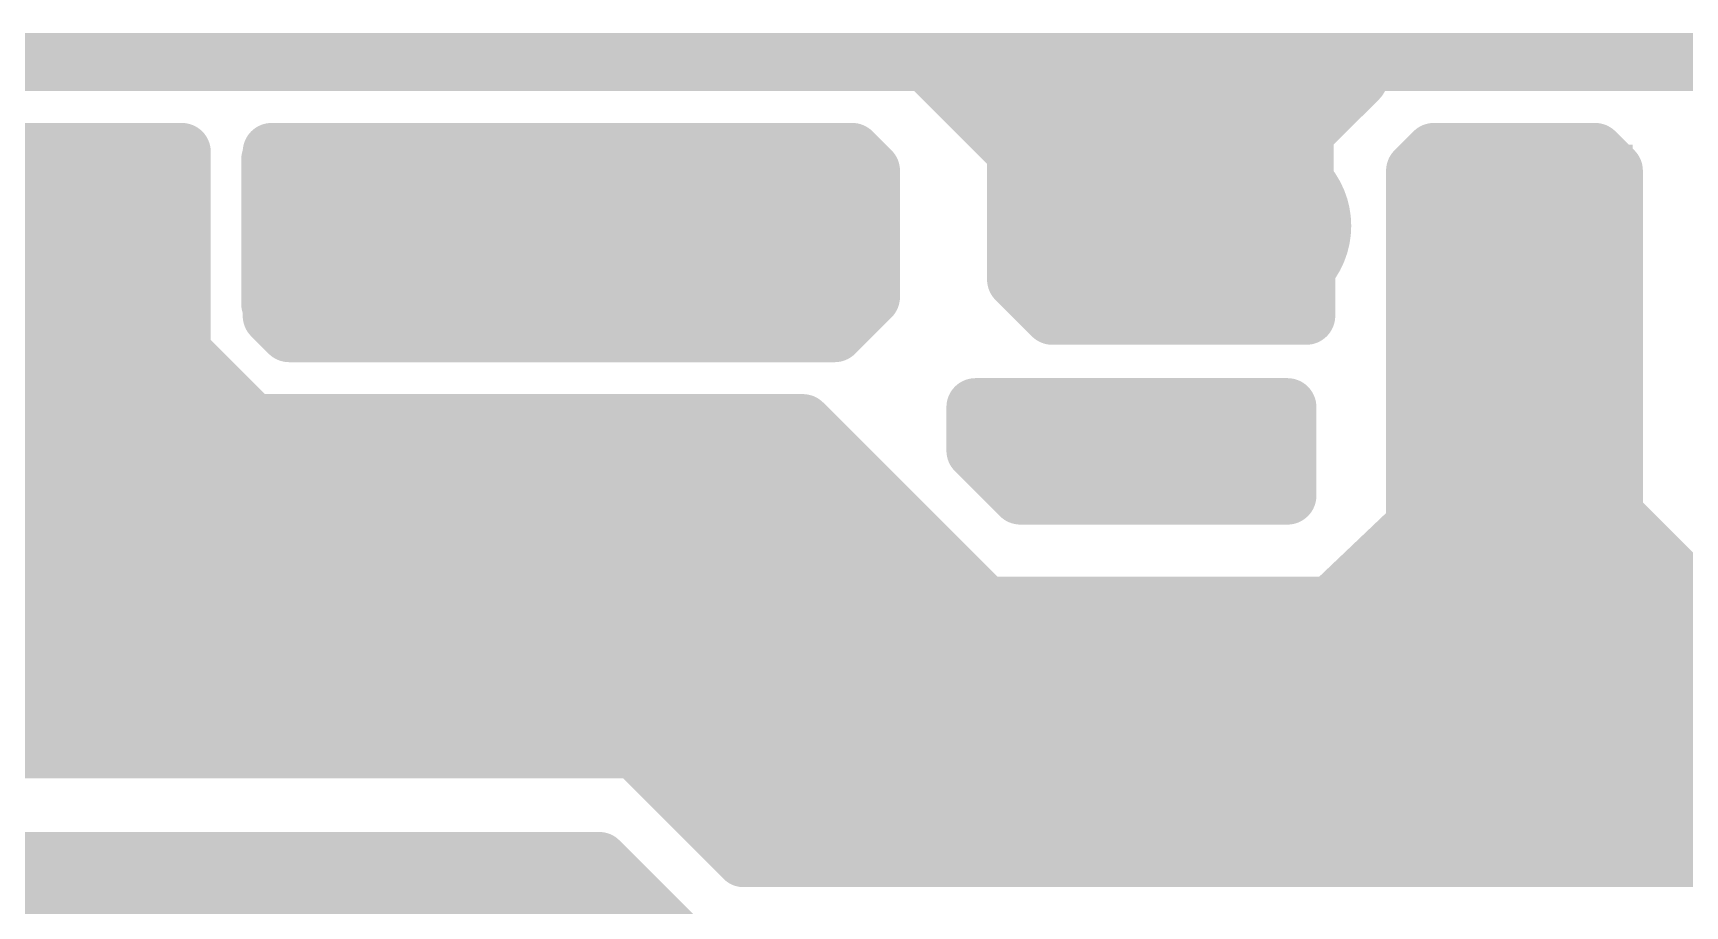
# Model space of a CAD drawing. Extents: x 13 to 23.9, y 0.2 to 11.6.
# Drawn here: x 14.973 to 16.111, y 10.93 to 11.532 of the extents above; entities that cross this region are included whole.
import ezdxf

# ---------------------------------------------------------------- set-up
doc = ezdxf.new("R2010")
doc.units = 0
doc.header["$MEASUREMENT"] = 0
doc.layers.add('BOTTOM', color=250, linetype='Continuous')
doc.layers.get('0').off()

# ---------------------------------------------------------------- blocks, each defined once
blk = doc.blocks.new('UNIT_DISC')
at = {"linetype": 'Continuous', "const_width": 0.5}
blk.add_lwpolyline([(0.25, 0, 1), (-0.25, 0, 1)], format="xyb", close=True, dxfattribs=at)
blk = doc.blocks.new('SHAPE_OV_1600_1300_0_0_0_0')
at = {"linetype": 'Continuous', "const_width": 0.13}
blk.add_lwpolyline([(-0.015, 0), (0.015, 0)], dxfattribs=at)
at = {"xscale": 0.13, "yscale": 0.13, "zscale": 0.13}
for p in [(-0.015, 0), (0.015, 0)]:
    blk.add_blockref('UNIT_DISC', p, dxfattribs=at)
blk = doc.blocks.new('P_OX160Y130D18A')
at = {"layer": 'BOTTOM'}
blk.add_blockref('SHAPE_OV_1600_1300_0_0_0_0', (0, 0), dxfattribs=at)
blk = doc.blocks.new('Q8')
for p in [(16, 11.4), (15.801, 11.399), (16.201, 11.399)]:
    blk.add_blockref('P_OX160Y130D18A', p)
blk = doc.blocks.new('Q2')
for p in [(15, 11.4), (14.801, 11.399), (15.201, 11.399)]:
    blk.add_blockref('P_OX160Y130D18A', p)
blk = doc.blocks.new('SHAPE_EL_1000_1000_0_0_0_0')
at = {"xscale": 0.1, "yscale": 0.1, "zscale": 0.1}
blk.add_blockref('UNIT_DISC', (0, 0), dxfattribs=at)
blk = doc.blocks.new('P_EX100Y100D17A')
at = {"layer": 'BOTTOM'}
blk.add_blockref('SHAPE_EL_1000_1000_0_0_0_0', (0, 0), dxfattribs=at)
blk = doc.blocks.new('SHAPE_EL_1100_1100_0_0_0_0')
at = {"xscale": 0.11, "yscale": 0.11, "zscale": 0.11}
blk.add_blockref('UNIT_DISC', (0, 0), dxfattribs=at)
blk = doc.blocks.new('P_EX110Y110D17A')
at = {"layer": 'BOTTOM'}
blk.add_blockref('SHAPE_EL_1100_1100_0_0_0_0', (0, 0), dxfattribs=at)
blk = doc.blocks.new('R21')
for name, p in [('P_EX110Y110D17A', (15.475, 11.4)), ('P_EX100Y100D17A', (15.475, 10.7))]:
    blk.add_blockref(name, p)
blk = doc.blocks.new('SHAPE_EL_780_780_0_0_0_0')
at = {"xscale": 0.078, "yscale": 0.078, "zscale": 0.078}
blk.add_blockref('UNIT_DISC', (0, 0), dxfattribs=at)
blk = doc.blocks.new('P_EX78Y78D16A')
at = {"layer": 'BOTTOM'}
blk.add_blockref('SHAPE_EL_780_780_0_0_0_0', (0, 0), dxfattribs=at)
blk = doc.blocks.new('J14')
for p in [(15.8, 11.237), (16.2, 11.237)]:
    blk.add_blockref('P_EX78Y78D16A', p)
blk = doc.blocks.new('JP3')
for p in [(15.612, 11.037), (15.612, 10.337)]:
    blk.add_blockref('P_EX78Y78D16A', p)
blk = doc.blocks.new('JP4')
for p in [(15.725, 11.237), (15.725, 10.537)]:
    blk.add_blockref('P_EX78Y78D16A', p)
blk = doc.blocks.new('POLY_S12_L2_26431')
at = {"layer": 'BOTTOM'}
for points in [[(14.469, 10.959), (15.277, 10.953), (14.379, 10.85)], [(15.277, 10.953), (14.732, 10.809), (14.379, 10.85)], [(15.269, 10.772), (14.732, 10.809), (15.277, 10.953)], [(14.379, 10.697), (14.379, 10.85), (14.411, 10.664)], [(14.411, 10.664), (14.379, 10.85), (14.517, 10.658)], [(14.517, 10.658), (14.379, 10.85), (14.556, 10.703)], [(14.556, 10.703), (14.379, 10.85), (14.552, 10.761)], [(14.552, 10.761), (14.379, 10.85), (14.597, 10.805)], [(14.597, 10.805), (14.379, 10.85), (14.732, 10.809)], [(14.77, 10.78), (14.732, 10.809), (15.269, 10.772)]]:
    blk.add_solid(points, dxfattribs=at)
blk = doc.blocks.new('POLY_S11_L2_26426')
at = {"layer": 'BOTTOM'}
for points in [[(15.075, 11.3), (14.8, 11.05), (15.075, 11.45)], [(14.8, 11.05), (14.862, 11.262), (15.075, 11.45)], [(14.925, 11.325), (15.075, 11.45), (14.862, 11.262)], [(14.937, 11.45), (15.075, 11.45), (14.925, 11.325)], [(15.137, 11.262), (14.8, 11.05), (15.075, 11.3)], [(14.575, 11.262), (14.862, 11.262), (14.8, 11.05)], [(15.575, 11.112), (14.8, 11.05), (15.412, 11.262)], [(15.412, 11.262), (14.8, 11.05), (15.137, 11.262)], [(15.562, 11.05), (14.8, 11.05), (15.575, 11.112)]]:
    blk.add_solid(points, dxfattribs=at)
blk = doc.blocks.new('POLY_S7_L2_26361')
at = {"layer": 'BOTTOM'}
for points in [[(15.46, 11.43), (15.135, 11.375), (15.445, 11.45)], [(15.445, 11.45), (15.135, 11.375), (15.135, 11.445)], [(15.465, 11.365), (15.135, 11.375), (15.46, 11.43)], [(15.145, 11.33), (15.135, 11.375), (15.445, 11.33)], [(15.445, 11.33), (15.135, 11.375), (15.465, 11.365)]]:
    blk.add_solid(points, dxfattribs=at)
blk = doc.blocks.new('POLY_S7_L2_26302')
at = {"layer": 'BOTTOM'}
for points in [[(15.9, 11.525), (15.662, 11.425), (15.575, 11.512)], [(15.85, 11.462), (15.662, 11.425), (15.9, 11.525)], [(15.85, 11.325), (15.662, 11.425), (15.85, 11.462)], [(15.65, 11.362), (15.662, 11.425), (15.687, 11.325)], [(15.687, 11.325), (15.662, 11.425), (15.85, 11.325)]]:
    blk.add_solid(points, dxfattribs=at)
blk = doc.blocks.new('POLY_S17_L2_26430')
at = {"layer": 'BOTTOM'}
for points in [[(15.237, 10.961), (15.439, 10.884), (15.227, 10.756)], [(15.358, 10.958), (15.439, 10.884), (15.237, 10.961)], [(16.054, 10.89), (16.089, 10.813), (15.439, 10.884)], [(16.089, 10.881), (16.089, 10.813), (16.054, 10.89)], [(15.227, 10.756), (15.439, 10.884), (15.304, 10.627)], [(15.304, 10.627), (15.439, 10.884), (15.413, 10.627)], [(15.413, 10.627), (15.439, 10.884), (15.509, 10.714)], [(15.509, 10.714), (15.439, 10.884), (15.701, 10.727)], [(15.701, 10.727), (15.439, 10.884), (15.878, 10.727)], [(15.439, 10.884), (16.089, 10.813), (15.878, 10.727)], [(15.878, 10.727), (16.089, 10.813), (15.919, 10.698)], [(16.256, 10.605), (15.919, 10.698), (16.089, 10.813)], [(16.147, 10.756), (16.256, 10.605), (16.089, 10.813)], [(16.249, 10.756), (16.256, 10.605), (16.147, 10.756)], [(15.923, 10.294), (15.919, 10.698), (16.256, 10.605)]]:
    blk.add_solid(points, dxfattribs=at)
blk = doc.blocks.new('POLY_S8_L2_26360')
at = {"layer": 'BOTTOM'}
for points in [[(15.765, 11.12), (15.86, 11.03), (15.35, 11.135)], [(15.35, 11.135), (15.86, 11.03), (15.35, 11.075)], [(15.35, 11.075), (15.86, 11.03), (15.49, 10.96)], [(16.035, 11.035), (15.86, 11.03), (16.03, 11.075)], [(16.035, 10.965), (15.86, 11.03), (16.035, 11.035)], [(15.49, 10.96), (15.86, 11.03), (16.035, 10.965)]]:
    blk.add_solid(points, dxfattribs=at)
blk = doc.blocks.new('POLY_S9_L2_26400')
at = {"layer": 'BOTTOM'}
for points in [[(16.075, 11.455), (16.075, 11.155), (15.92, 11.45)], [(15.92, 11.45), (16.075, 11.155), (15.925, 11.22)], [(15.925, 11.22), (16.075, 11.155), (15.715, 11.02)], [(15.715, 11.02), (16.075, 11.155), (15.715, 10.965)], [(16.075, 11.155), (15.975, 11.02), (15.715, 10.965)], [(16.1, 11.02), (15.975, 11.02), (16.075, 11.155)], [(15.935, 10.965), (15.715, 10.965), (15.975, 11.02)]]:
    blk.add_solid(points, dxfattribs=at)
blk = doc.blocks.new('POLY_S10_L2_26428')
at = {"layer": 'BOTTOM'}
for points in [[(15.975, 11.2), (16.275, 10.987), (15.925, 11.137)], [(16.087, 11.175), (16.275, 10.987), (15.975, 11.2)], [(16.4, 11.137), (16.275, 10.987), (16.112, 11.15)], [(15.925, 11.137), (16.275, 10.987), (15.762, 11.125)], [(16.4, 10.987), (16.275, 10.987), (16.4, 11.137)], [(15.762, 11.125), (16.275, 10.987), (15.975, 10.962)], [(16.225, 10.962), (15.975, 10.962), (16.275, 10.987)]]:
    blk.add_solid(points, dxfattribs=at)

msp = doc.modelspace()

# ---------------------------------------------------------------- linework, layer by layer
at = {"layer": 'BOTTOM', "linetype": 'Continuous'}
for points, const_width in [([(14.462, 11.512), (15.888, 11.512)], 0.04), ([(14.899, 11.512), (15, 11.512)], 0.04), ([(15.35, 11.512), (15.588, 11.512)], 0.04), ([(15.588, 11.512), (15.65, 11.45)], 0.04), ([(15.62, 11.505), (15.735, 11.505)], 0.038), ([(15.63, 11.505), (15.815, 11.505)], 0.038), ([(15.875, 11.512), (16.85, 11.512)], 0.04), ([(15.6, 11.5), (15.662, 11.438)], 0.038), ([(15.85, 11.463), (15.887, 11.5)], 0.038), ([(15.85, 11.362), (15.85, 11.463)], 0.038), ([(14.925, 11.45), (15, 11.45)], 0.04), ([(14.95, 11.45), (15.075, 11.45)], 0.04), ([(15.075, 11.162), (15.075, 11.45)], 0.04), ([(15.137, 11.437), (15.137, 11.45)], 0.04), ([(15.137, 11.45), (15.449, 11.45)], 0.04), ([(15.137, 11.337), (15.137, 11.45)], 0.04), ([(15.425, 11.45), (15.537, 11.45)], 0.04), ([(15.449, 11.45), (15.462, 11.437)], 0.04), ([(15.537, 11.45), (15.55, 11.437)], 0.04), ([(15.65, 11.362), (15.65, 11.45)], 0.04), ([(15.925, 11.437), (15.938, 11.45)], 0.04), ([(15.938, 11.45), (16.025, 11.45)], 0.04), ([(15.95, 11.45), (16.049, 11.45)], 0.04), ([(16.049, 11.45), (16.062, 11.437)], 0.04), ([(15.135, 11.345), (15.135, 11.445)], 0.038), ([(15.135, 11.445), (15.195, 11.445)], 0.038), ([(15.175, 11.445), (15.44, 11.445)], 0.038), ([(15.18, 11.44), (15.44, 11.44)], 0.038), ([(15.44, 11.445), (15.46, 11.425)], 0.038), ([(15.44, 11.44), (15.46, 11.42)], 0.038), ([(15.462, 11.325), (15.462, 11.437)], 0.04), ([(15.525, 11.362), (15.525, 11.437)], 0.04), ([(15.55, 11.35), (15.55, 11.437)], 0.04), ([(15.662, 11.362), (15.662, 11.438)], 0.038), ([(15.925, 11.15), (15.925, 11.437)], 0.04), ([(15.985, 11.43), (16, 11.445)], 0.038), ([(16.062, 11.2), (16.062, 11.437)], 0.04), ([(15.46, 11.37), (15.46, 11.425)], 0.038), ([(15.985, 11.4), (15.985, 11.43)], 0.038), ([(15.46, 11.365), (15.46, 11.42)], 0.038), ([(15.8, 11.362), (15.8, 11.4)], 0.048), ([(15.85, 11.337), (15.85, 11.4)], 0.04), ([(15.135, 11.345), (15.135, 11.39)], 0.038), ([(15.46, 11.355), (15.46, 11.395)], 0.038), ([(15.435, 11.33), (15.46, 11.355)], 0.038), ([(15.437, 11.362), (15.525, 11.362)], 0.04), ([(15.44, 11.345), (15.46, 11.365)], 0.038), ([(15.65, 11.362), (15.675, 11.337)], 0.04), ([(15.662, 11.362), (15.687, 11.337)], 0.038), ([(15.825, 11.337), (15.85, 11.362)], 0.038), ([(15.135, 11.345), (15.44, 11.345)], 0.038), ([(15.135, 11.345), (15.15, 11.33)], 0.038), ([(15.525, 11.325), (15.55, 11.35)], 0.04), ([(15.137, 11.337), (15.149, 11.325)], 0.04), ([(15.675, 11.337), (15.85, 11.337)], 0.04), ([(15.687, 11.337), (15.812, 11.337)], 0.038), ([(15.8, 11.337), (15.825, 11.337)], 0.038), ([(15.062, 11.325), (15.125, 11.262)], 0.04), ([(15.149, 11.325), (15.462, 11.325)], 0.04), ([(15.15, 11.33), (15.435, 11.33)], 0.038), ([(15.425, 11.325), (15.525, 11.325)], 0.04), ([(15.622, 11.244), (15.622, 11.274)], 0.04), ([(15.622, 11.274), (15.837, 11.274)], 0.04), ([(15.662, 11.275), (15.824, 11.275)], 0.038), ([(15.7, 11.275), (15.8, 11.275)], 0.038), ([(15.787, 11.275), (15.825, 11.275)], 0.038), ([(15.824, 11.275), (15.837, 11.262)], 0.038), ([(15.825, 11.275), (15.837, 11.263)], 0.038), ([(15.837, 11.213), (15.837, 11.274)], 0.04), ([(15.075, 11.265), (15.075, 11.27)], 0.038), ([(15.075, 11.255), (15.075, 11.265)], 0.038), ([(15.12, 11.263), (15.179, 11.263)], 0.04), ([(15.12, 11.263), (15.503, 11.263)], 0.04), ([(15.167, 11.264), (15.417, 11.264)], 0.038), ([(15.503, 11.263), (15.65, 11.116)], 0.04), ([(15.075, 11.255), (15.125, 11.205)], 0.038), ([(15.125, 11.262), (15.25, 11.262)], 0.04), ([(15.425, 11.262), (15.55, 11.137)], 0.04), ([(15.837, 11.237), (15.837, 11.263)], 0.038), ([(15.837, 11.237), (15.837, 11.262)], 0.038), ([(15.137, 11.25), (15.424, 11.25)], 0.038), ([(15.474, 11.246), (15.604, 11.116)], 0.04), ([(15.622, 11.244), (15.653, 11.213)], 0.04), ([(15.631, 11.249), (15.816, 11.249)], 0.04), ([(15.712, 11.225), (15.737, 11.25)], 0.038), ([(15.712, 11.25), (15.762, 11.25)], 0.038), ([(15.713, 11.25), (15.825, 11.25)], 0.038), ([(15.737, 11.25), (15.762, 11.25)], 0.038), ([(15.162, 11.166), (15.226, 11.23)], 0.038), ([(15.75, 11.237), (15.825, 11.237)], 0.038), ([(15.812, 11.212), (15.837, 11.237)], 0.038), ([(15.812, 11.212), (15.837, 11.237)], 0.038), ([(15.653, 11.213), (15.811, 11.213)], 0.04), ([(15.712, 11.212), (15.775, 11.212)], 0.038), ([(15.725, 11.212), (15.812, 11.212)], 0.038), ([(15.797, 11.213), (15.837, 11.213)], 0.04), ([(15.125, 11.205), (15.39, 11.205)], 0.038), ([(16.062, 11.2), (16.15, 11.112)], 0.04), ([(15.022, 11.166), (15.162, 11.166)], 0.038), ([(16, 11.15), (17.075, 11.15)], 0.04), ([(15.55, 11.137), (15.924, 11.137)], 0.04), ([(15.604, 11.116), (15.65, 11.116)], 0.04), ([(14.545, 11.1), (15.23, 11.1)], 0.038), ([(15.045, 11.1), (15.33, 11.1)], 0.038), ([(15.251, 11.1), (15.794, 11.1)], 0.038), ([(15.33, 11.1), (15.465, 10.965)], 0.038), ([(15.794, 11.1), (15.875, 11.019)], 0.038), ([(15.787, 11.062), (16.025, 11.062)], 0.038), ([(15.8, 11.062), (16.1, 11.062)], 0.038), ([(14.944, 11.05), (15.419, 11.05)], 0.038), ([(15.82, 11.05), (15.95, 11.05)], 0.038), ([(15.875, 11.05), (16.05, 11.05)], 0.038), ([(15.925, 11.05), (15.975, 11.05)], 0.038), ([(14.062, 11.037), (15.15, 11.037)], 0.038), ([(14.55, 11.037), (15.287, 11.037)], 0.038), ([(15.125, 11.037), (15.387, 11.037)], 0.038), ([(15.387, 11.037), (15.462, 10.962)], 0.038), ([(15.4, 11.025), (15.463, 10.962)], 0.038), ([(15.773, 11.028), (15.836, 10.965)], 0.038), ([(15.84, 11.02), (16.02, 11.02)], 0.038), ([(15.87, 11.02), (15.96, 11.02)], 0.038), ([(14.475, 10.962), (15.363, 10.962)], 0.038), ([(14.537, 10.962), (15.362, 10.962)], 0.038), ([(14.795, 10.96), (15.335, 10.96)], 0.038), ([(15.362, 10.962), (15.424, 10.9)], 0.038), ([(15.363, 10.962), (15.45, 10.875)], 0.038), ([(15.462, 10.962), (15.562, 10.962)], 0.038), ([(15.463, 10.962), (15.787, 10.962)], 0.038), ([(15.465, 10.965), (15.95, 10.965)], 0.038), ([(15.737, 10.962), (16.224, 10.962)], 0.038), ([(15.836, 10.965), (16.213, 10.965)], 0.038), ([(16, 10.962), (16.237, 10.962)], 0.038)]:
    msp.add_lwpolyline(points, dxfattribs=dict(at, const_width=const_width))

# ---------------------------------------------------------------- block references
for name in ['POLY_S7_L2_26302', 'Q2', 'Q8', 'R21', 'POLY_S9_L2_26400', 'POLY_S11_L2_26426', 'POLY_S7_L2_26361', 'JP4', 'J14', 'POLY_S10_L2_26428', 'POLY_S8_L2_26360', 'JP3', 'POLY_S12_L2_26431', 'POLY_S17_L2_26430']:
    msp.add_blockref(name, (0, 0))
at = {"layer": 'BOTTOM'}
for p, xscale, yscale, zscale in [((15, 11.512), 0.04, 0.04, 0.04), ((15.35, 11.512), 0.04, 0.04, 0.04), ((15.588, 11.512), 0.04, 0.04, 0.04), ((15.588, 11.512), 0.04, 0.04, 0.04), ((15.62, 11.505), 0.038, 0.038, 0.038), ((15.63, 11.505), 0.038, 0.038, 0.038), ((15.735, 11.505), 0.038, 0.038, 0.038), ((15.815, 11.505), 0.038, 0.038, 0.038), ((15.875, 11.512), 0.04, 0.04, 0.04), ((15.888, 11.512), 0.04, 0.04, 0.04), ((15.6, 11.5), 0.038, 0.038, 0.038), ((15.887, 11.5), 0.038, 0.038, 0.038), ((15.85, 11.463), 0.038, 0.038, 0.038), ((15.85, 11.463), 0.038, 0.038, 0.038), ((15, 11.45), 0.04, 0.04, 0.04), ((15.075, 11.45), 0.04, 0.04, 0.04), ((15.075, 11.45), 0.04, 0.04, 0.04), ((15.137, 11.45), 0.04, 0.04, 0.04), ((15.137, 11.45), 0.04, 0.04, 0.04), ((15.137, 11.45), 0.04, 0.04, 0.04), ((15.425, 11.45), 0.04, 0.04, 0.04), ((15.449, 11.45), 0.04, 0.04, 0.04), ((15.449, 11.45), 0.04, 0.04, 0.04), ((15.537, 11.45), 0.04, 0.04, 0.04), ((15.537, 11.45), 0.04, 0.04, 0.04), ((15.65, 11.45), 0.04, 0.04, 0.04), ((15.65, 11.45), 0.04, 0.04, 0.04), ((15.938, 11.45), 0.04, 0.04, 0.04), ((15.938, 11.45), 0.04, 0.04, 0.04), ((15.95, 11.45), 0.04, 0.04, 0.04), ((16.025, 11.45), 0.04, 0.04, 0.04), ((16.049, 11.45), 0.04, 0.04, 0.04), ((16.049, 11.45), 0.04, 0.04, 0.04), ((15.135, 11.445), 0.038, 0.038, 0.038), ((15.135, 11.445), 0.038, 0.038, 0.038), ((15.137, 11.437), 0.04, 0.04, 0.04), ((15.175, 11.445), 0.038, 0.038, 0.038), ((15.18, 11.44), 0.038, 0.038, 0.038), ((15.195, 11.445), 0.038, 0.038, 0.038), ((15.44, 11.445), 0.038, 0.038, 0.038), ((15.44, 11.445), 0.038, 0.038, 0.038), ((15.44, 11.44), 0.038, 0.038, 0.038), ((15.44, 11.44), 0.038, 0.038, 0.038), ((15.462, 11.437), 0.04, 0.04, 0.04), ((15.462, 11.437), 0.04, 0.04, 0.04), ((15.525, 11.437), 0.04, 0.04, 0.04), ((15.55, 11.437), 0.04, 0.04, 0.04), ((15.55, 11.437), 0.04, 0.04, 0.04), ((15.662, 11.438), 0.038, 0.038, 0.038), ((15.662, 11.438), 0.038, 0.038, 0.038), ((15.925, 11.437), 0.04, 0.04, 0.04), ((15.925, 11.437), 0.04, 0.04, 0.04), ((16, 11.445), 0.038, 0.038, 0.038), ((16.062, 11.437), 0.04, 0.04, 0.04), ((16.062, 11.437), 0.04, 0.04, 0.04), ((15.46, 11.425), 0.038, 0.038, 0.038), ((15.46, 11.425), 0.038, 0.038, 0.038), ((15.985, 11.43), 0.038, 0.038, 0.038), ((15.985, 11.43), 0.038, 0.038, 0.038), ((15.46, 11.42), 0.038, 0.038, 0.038), ((15.46, 11.42), 0.038, 0.038, 0.038), ((15.8, 11.4), 0.048, 0.048, 0.048), ((15.85, 11.4), 0.04, 0.04, 0.04), ((15.135, 11.39), 0.038, 0.038, 0.038), ((15.46, 11.395), 0.038, 0.038, 0.038), ((15.985, 11.4), 0.038, 0.038, 0.038), ((15.46, 11.37), 0.038, 0.038, 0.038), ((15.8, 11.362), 0.048, 0.048, 0.048), ((15.437, 11.362), 0.04, 0.04, 0.04), ((15.46, 11.365), 0.038, 0.038, 0.038), ((15.46, 11.365), 0.038, 0.038, 0.038), ((15.46, 11.355), 0.038, 0.038, 0.038), ((15.46, 11.355), 0.038, 0.038, 0.038), ((15.525, 11.362), 0.04, 0.04, 0.04), ((15.525, 11.362), 0.04, 0.04, 0.04), ((15.65, 11.362), 0.04, 0.04, 0.04), ((15.65, 11.362), 0.04, 0.04, 0.04), ((15.662, 11.362), 0.038, 0.038, 0.038), ((15.662, 11.362), 0.038, 0.038, 0.038), ((15.85, 11.362), 0.038, 0.038, 0.038), ((15.85, 11.362), 0.038, 0.038, 0.038), ((15.135, 11.345), 0.038, 0.038, 0.038), ((15.135, 11.345), 0.038, 0.038, 0.038), ((15.135, 11.345), 0.038, 0.038, 0.038), ((15.135, 11.345), 0.038, 0.038, 0.038), ((15.44, 11.345), 0.038, 0.038, 0.038), ((15.44, 11.345), 0.038, 0.038, 0.038), ((15.55, 11.35), 0.04, 0.04, 0.04), ((15.55, 11.35), 0.04, 0.04, 0.04), ((15.137, 11.337), 0.04, 0.04, 0.04), ((15.137, 11.337), 0.04, 0.04, 0.04), ((15.675, 11.337), 0.04, 0.04, 0.04), ((15.675, 11.337), 0.04, 0.04, 0.04), ((15.687, 11.337), 0.038, 0.038, 0.038), ((15.687, 11.337), 0.038, 0.038, 0.038), ((15.8, 11.337), 0.038, 0.038, 0.038), ((15.812, 11.337), 0.038, 0.038, 0.038), ((15.825, 11.337), 0.038, 0.038, 0.038), ((15.825, 11.337), 0.038, 0.038, 0.038), ((15.85, 11.337), 0.04, 0.04, 0.04), ((15.85, 11.337), 0.04, 0.04, 0.04), ((15.062, 11.325), 0.04, 0.04, 0.04), ((15.149, 11.325), 0.04, 0.04, 0.04), ((15.149, 11.325), 0.04, 0.04, 0.04), ((15.15, 11.33), 0.038, 0.038, 0.038), ((15.15, 11.33), 0.038, 0.038, 0.038), ((15.425, 11.325), 0.04, 0.04, 0.04), ((15.435, 11.33), 0.038, 0.038, 0.038), ((15.435, 11.33), 0.038, 0.038, 0.038), ((15.462, 11.325), 0.04, 0.04, 0.04), ((15.462, 11.325), 0.04, 0.04, 0.04), ((15.525, 11.325), 0.04, 0.04, 0.04), ((15.525, 11.325), 0.04, 0.04, 0.04), ((15.622, 11.274), 0.04, 0.04, 0.04), ((15.622, 11.274), 0.04, 0.04, 0.04), ((15.662, 11.275), 0.038, 0.038, 0.038), ((15.7, 11.275), 0.038, 0.038, 0.038), ((15.787, 11.275), 0.038, 0.038, 0.038), ((15.8, 11.275), 0.038, 0.038, 0.038), ((15.824, 11.275), 0.038, 0.038, 0.038), ((15.824, 11.275), 0.038, 0.038, 0.038), ((15.825, 11.275), 0.038, 0.038, 0.038), ((15.825, 11.275), 0.038, 0.038, 0.038), ((15.837, 11.274), 0.04, 0.04, 0.04), ((15.837, 11.274), 0.04, 0.04, 0.04), ((15.075, 11.27), 0.038, 0.038, 0.038), ((15.075, 11.265), 0.038, 0.038, 0.038), ((15.075, 11.265), 0.038, 0.038, 0.038), ((15.12, 11.263), 0.04, 0.04, 0.04), ((15.12, 11.263), 0.04, 0.04, 0.04), ((15.167, 11.264), 0.038, 0.038, 0.038), ((15.179, 11.263), 0.04, 0.04, 0.04), ((15.417, 11.264), 0.038, 0.038, 0.038), ((15.503, 11.263), 0.04, 0.04, 0.04), ((15.503, 11.263), 0.04, 0.04, 0.04), ((15.075, 11.255), 0.038, 0.038, 0.038), ((15.075, 11.255), 0.038, 0.038, 0.038), ((15.125, 11.262), 0.04, 0.04, 0.04), ((15.125, 11.262), 0.04, 0.04, 0.04), ((15.25, 11.262), 0.04, 0.04, 0.04), ((15.425, 11.262), 0.04, 0.04, 0.04), ((15.837, 11.263), 0.038, 0.038, 0.038), ((15.837, 11.263), 0.038, 0.038, 0.038), ((15.837, 11.262), 0.038, 0.038, 0.038), ((15.837, 11.262), 0.038, 0.038, 0.038), ((15.137, 11.25), 0.038, 0.038, 0.038), ((15.424, 11.25), 0.038, 0.038, 0.038), ((15.474, 11.246), 0.04, 0.04, 0.04), ((15.622, 11.244), 0.04, 0.04, 0.04), ((15.622, 11.244), 0.04, 0.04, 0.04), ((15.631, 11.249), 0.04, 0.04, 0.04), ((15.712, 11.25), 0.038, 0.038, 0.038), ((15.713, 11.25), 0.038, 0.038, 0.038), ((15.737, 11.25), 0.038, 0.038, 0.038), ((15.737, 11.25), 0.038, 0.038, 0.038), ((15.762, 11.25), 0.038, 0.038, 0.038), ((15.762, 11.25), 0.038, 0.038, 0.038), ((15.816, 11.249), 0.04, 0.04, 0.04), ((15.825, 11.25), 0.038, 0.038, 0.038), ((15.226, 11.23), 0.038, 0.038, 0.038), ((15.75, 11.237), 0.038, 0.038, 0.038), ((15.825, 11.237), 0.038, 0.038, 0.038), ((15.837, 11.237), 0.038, 0.038, 0.038), ((15.837, 11.237), 0.038, 0.038, 0.038), ((15.837, 11.237), 0.038, 0.038, 0.038), ((15.837, 11.237), 0.038, 0.038, 0.038), ((15.712, 11.225), 0.038, 0.038, 0.038), ((15.653, 11.213), 0.04, 0.04, 0.04), ((15.653, 11.213), 0.04, 0.04, 0.04), ((15.712, 11.212), 0.038, 0.038, 0.038), ((15.725, 11.212), 0.038, 0.038, 0.038), ((15.775, 11.212), 0.038, 0.038, 0.038), ((15.797, 11.213), 0.04, 0.04, 0.04), ((15.811, 11.213), 0.04, 0.04, 0.04), ((15.812, 11.212), 0.038, 0.038, 0.038), ((15.812, 11.212), 0.038, 0.038, 0.038), ((15.812, 11.212), 0.038, 0.038, 0.038), ((15.837, 11.213), 0.04, 0.04, 0.04), ((15.837, 11.213), 0.04, 0.04, 0.04), ((15.125, 11.205), 0.038, 0.038, 0.038), ((15.125, 11.205), 0.038, 0.038, 0.038), ((15.39, 11.205), 0.038, 0.038, 0.038), ((16.062, 11.2), 0.04, 0.04, 0.04), ((16.062, 11.2), 0.04, 0.04, 0.04), ((15.022, 11.166), 0.038, 0.038, 0.038), ((15.075, 11.162), 0.04, 0.04, 0.04), ((15.162, 11.166), 0.038, 0.038, 0.038), ((15.162, 11.166), 0.038, 0.038, 0.038), ((15.925, 11.15), 0.04, 0.04, 0.04), ((16, 11.15), 0.04, 0.04, 0.04), ((15.55, 11.137), 0.04, 0.04, 0.04), ((15.55, 11.137), 0.04, 0.04, 0.04), ((15.924, 11.137), 0.04, 0.04, 0.04), ((15.604, 11.116), 0.04, 0.04, 0.04), ((15.604, 11.116), 0.04, 0.04, 0.04), ((15.65, 11.116), 0.04, 0.04, 0.04), ((15.65, 11.116), 0.04, 0.04, 0.04), ((15.045, 11.1), 0.038, 0.038, 0.038), ((15.23, 11.1), 0.038, 0.038, 0.038), ((15.251, 11.1), 0.038, 0.038, 0.038), ((15.33, 11.1), 0.038, 0.038, 0.038), ((15.33, 11.1), 0.038, 0.038, 0.038), ((15.794, 11.1), 0.038, 0.038, 0.038), ((15.794, 11.1), 0.038, 0.038, 0.038), ((15.787, 11.062), 0.038, 0.038, 0.038), ((15.8, 11.062), 0.038, 0.038, 0.038), ((16.025, 11.062), 0.038, 0.038, 0.038), ((16.1, 11.062), 0.038, 0.038, 0.038), ((15.419, 11.05), 0.038, 0.038, 0.038), ((15.82, 11.05), 0.038, 0.038, 0.038), ((15.875, 11.05), 0.038, 0.038, 0.038), ((15.925, 11.05), 0.038, 0.038, 0.038), ((15.95, 11.05), 0.038, 0.038, 0.038), ((15.975, 11.05), 0.038, 0.038, 0.038), ((16.05, 11.05), 0.038, 0.038, 0.038), ((15.125, 11.037), 0.038, 0.038, 0.038), ((15.15, 11.037), 0.038, 0.038, 0.038), ((15.287, 11.037), 0.038, 0.038, 0.038), ((15.387, 11.037), 0.038, 0.038, 0.038), ((15.387, 11.037), 0.038, 0.038, 0.038), ((15.4, 11.025), 0.038, 0.038, 0.038), ((15.773, 11.028), 0.038, 0.038, 0.038), ((15.84, 11.02), 0.038, 0.038, 0.038), ((15.87, 11.02), 0.038, 0.038, 0.038), ((15.875, 11.019), 0.038, 0.038, 0.038), ((15.96, 11.02), 0.038, 0.038, 0.038), ((16.02, 11.02), 0.038, 0.038, 0.038), ((15.335, 10.96), 0.038, 0.038, 0.038), ((15.362, 10.962), 0.038, 0.038, 0.038), ((15.362, 10.962), 0.038, 0.038, 0.038), ((15.363, 10.962), 0.038, 0.038, 0.038), ((15.363, 10.962), 0.038, 0.038, 0.038), ((15.462, 10.962), 0.038, 0.038, 0.038), ((15.462, 10.962), 0.038, 0.038, 0.038), ((15.463, 10.962), 0.038, 0.038, 0.038), ((15.463, 10.962), 0.038, 0.038, 0.038), ((15.465, 10.965), 0.038, 0.038, 0.038), ((15.465, 10.965), 0.038, 0.038, 0.038), ((15.562, 10.962), 0.038, 0.038, 0.038), ((15.737, 10.962), 0.038, 0.038, 0.038), ((15.787, 10.962), 0.038, 0.038, 0.038), ((15.836, 10.965), 0.038, 0.038, 0.038), ((15.836, 10.965), 0.038, 0.038, 0.038), ((15.95, 10.965), 0.038, 0.038, 0.038), ((16, 10.962), 0.038, 0.038, 0.038)]:
    msp.add_blockref('UNIT_DISC', p, dxfattribs=dict(at, xscale=xscale, yscale=yscale, zscale=zscale))

doc.saveas('drawing.dxf')
